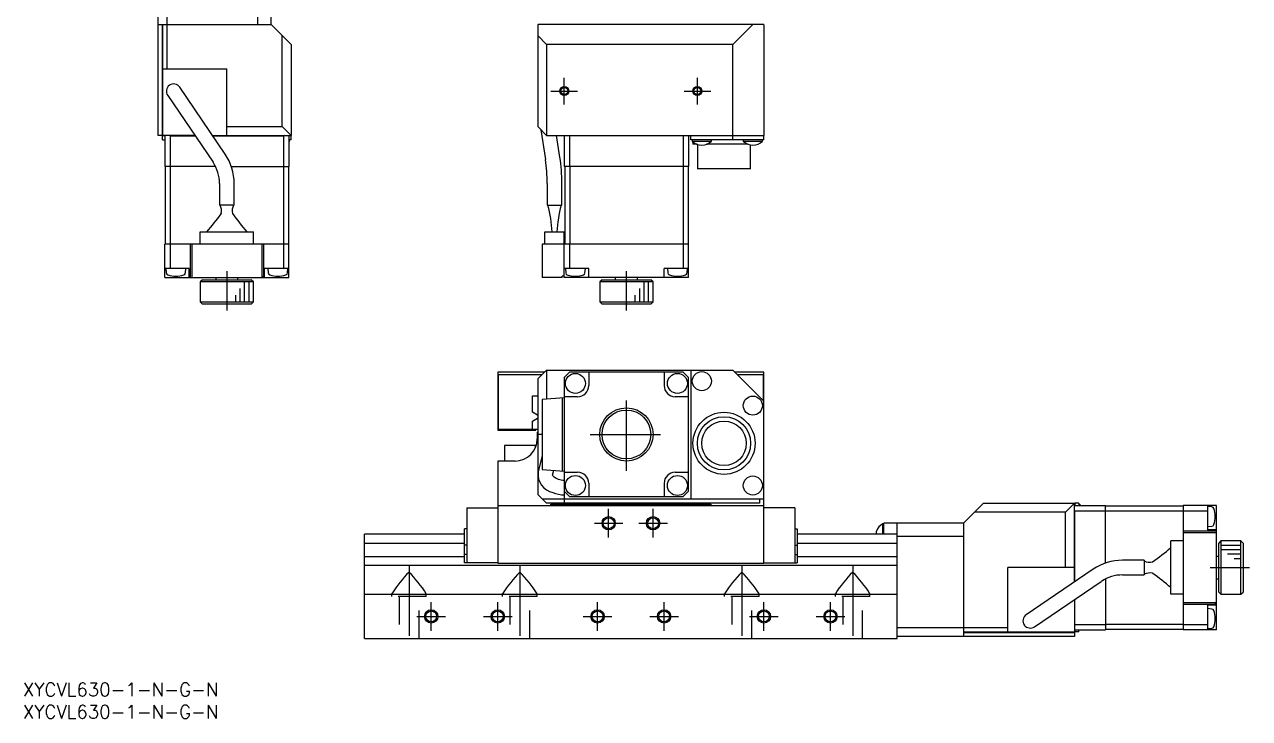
# Model space of a CAD drawing. Extents: x -2 to 568, y -8 to 356.
# Drawn here: x 0.4 to 276.5, y -8 to 148.4 of the extents above; entities that cross this region are included whole.
import ezdxf

# ---------------------------------------------------------------- set-up
doc = ezdxf.new("R2010")
doc.units = 0
doc.header["$LTSCALE"] = 0.5
doc.linetypes.add('CENTER', pattern=[50.8, 31.75, -6.35, 6.35, -6.35])
doc.linetypes.add('DASHED', pattern=[19.05, 12.7, -6.35])
for name, color, linetype in [('MSM_CENTER', 1, 'CENTER'), ('MSM_CONTINUOUS', 7, 'CONTINUOUS'), ('MSM_DASHED', 4, 'DASHED'), ('MSM_NARROW', 5, 'CONTINUOUS'), ('MSM_PART_NUMBER', 7, 'CONTINUOUS')]:
    doc.layers.add(name, color=color, linetype=linetype)
doc.styles.get("Standard").update_dxf_attribs({"font": 'txt.shx', "height": 3, "bigfont": 'bigfont.shx'})

# ---------------------------------------------------------------- blocks, each defined once
blk = doc.blocks.new('*U2')
at = {"layer": 'MSM_PART_NUMBER'}
blk.add_text('XYCVL630-1-N-G-N', height=3, dxfattribs=at).set_placement((0, -3))
blk = doc.blocks.new('*U3')
at = {"layer": 'MSM_PART_NUMBER'}
blk.add_text('XYCVL630-1-N-G-N', height=3, dxfattribs=at).set_placement((0, -8))

msp = doc.modelspace()

# ---------------------------------------------------------------- linework, layer by layer
at = {"layer": 'MSM_CENTER'}
for p, q in [((122.06, 130.37), (122.06, 136.37)), ((152.06, 130.37), (152.06, 136.37)), ((119.06, 133.37), (125.06, 133.37)), ((149.06, 133.37), (155.06, 133.37)), ((46, 92.82), (46, 83.92)), ((136.06, 83.92), (136.06, 92.82)), ((136.06, 47.8), (136.06, 64.2)), ((127.86, 56), (144.26, 56)), ((132.06, 32.77), (132.06, 39.23)), ((142.06, 32.77), (142.06, 39.23)), ((128.83, 36), (135.29, 36)), ((138.83, 36), (145.29, 36)), ((87.06, 26.5), (87.06, 8)), ((112.06, 26.5), (112.06, 8)), ((162.06, 26.5), (162.06, 8)), ((187.06, 26.5), (187.06, 8)), ((267.61, 26), (276.51, 26)), ((92.06, 11.77), (92.06, 18.23)), ((107.06, 11.77), (107.06, 18.23)), ((129.56, 11.77), (129.56, 18.23)), ((144.56, 11.77), (144.56, 18.23)), ((167.06, 11.77), (167.06, 18.23)), ((182.06, 11.77), (182.06, 18.23)), ((88.83, 15), (95.29, 15)), ((103.83, 15), (110.29, 15)), ((126.33, 15), (132.79, 15)), ((141.33, 15), (147.79, 15)), ((163.83, 15), (170.29, 15)), ((178.83, 15), (185.29, 15))]:
    msp.add_line(p, q, dxfattribs=at)
at = {"layer": 'MSM_CONTINUOUS'}
for p, q in [((56, 148.37), (56, 166.37)), ((30.5, 148.37), (30.5, 163.37)), ((32.5, 163.37), (32.5, 138.37)), ((53, 148.37), (53, 163.37)), ((30.5, 148.37), (56, 148.37)), ((30.5, 123.37), (30.5, 148.37)), ((31.4, 148.37), (31.4, 123.37)), ((31.5, 148.37), (31.5, 123.37)), ((56, 148.37), (60.5, 143.87)), ((116.16, 148.37), (116.06, 148.27)), ((116.06, 148.27), (116.06, 125.37)), ((167.06, 148.37), (116.16, 148.37)), ((164.56, 148.37), (160.06, 143.87)), ((167.06, 148.27), (166.96, 148.37)), ((167.06, 148.27), (167.06, 123.37)), ((58.5, 125.37), (58.5, 145.87)), ((60.5, 143.87), (60.5, 123.37)), ((118.06, 143.87), (116.06, 145.87)), ((118.06, 143.87), (118.06, 123.37)), ((160.06, 143.87), (118.06, 143.87)), ((160.06, 123.37), (160.06, 143.87)), ((31.5, 138.37), (46, 138.37)), ((46, 123.37), (46, 138.37)), ((45.62, 119.17), (35.39, 134.25)), ((32.66, 132.4), (42.89, 117.32)), ((46, 125.37), (58.5, 125.37)), ((58.5, 125.37), (60.5, 123.37)), ((118.06, 123.37), (116.06, 125.37)), ((116.77, 124.66), (117.82, 117.98)), ((31.4, 123.37), (30.5, 123.37)), ((31.4, 123.37), (31.5, 123.47)), ((31.5, 123.27), (31.6, 123.37)), ((38.79, 123.37), (31.5, 123.37)), ((32, 123.27), (31.5, 123.27)), ((31.5, 122.37), (31.5, 123.27)), ((31.5, 122.37), (32, 122.37)), ((32, 123.37), (32, 116.37)), ((33.2, 123.27), (33.1, 123.37)), ((33.2, 123.27), (33.2, 116.37)), ((33.2, 123.27), (38.85, 123.27)), ((42.77, 123.37), (60.5, 123.37)), ((42.84, 123.27), (58.8, 123.27)), ((58.9, 123.37), (58.8, 123.27)), ((58.8, 123.27), (58.8, 116.37)), ((60, 123.37), (60, 116.37)), ((60.5, 123.27), (60, 123.27)), ((60.5, 122.37), (60, 122.37)), ((60, 122.07), (60.15, 122.07)), ((60.15, 122.07), (60.15, 122.37)), ((60.4, 123.37), (60.5, 123.27)), ((60.5, 122.37), (60.5, 123.27)), ((118.06, 123.37), (167.06, 123.37)), ((121.08, 118.5), (120.31, 123.37)), ((122.06, 123.27), (122.16, 123.37)), ((122.06, 123.27), (122.06, 116.37)), ((123.26, 123.37), (123.26, 116.37)), ((148.86, 123.37), (148.86, 116.37)), ((150.06, 123.37), (150.06, 116.37)), ((150.56, 123.27), (150.66, 123.37)), ((167.06, 123.27), (150.56, 123.27)), ((150.56, 122.37), (150.56, 123.27)), ((167.06, 122.37), (150.56, 122.37)), ((150.91, 122.37), (150.91, 122.07)), ((150.91, 122.07), (155.21, 122.07)), ((151.06, 121.93), (151.06, 121.37)), ((155.21, 122.07), (155.21, 122.37)), ((160.02, 123.37), (160.06, 123.27)), ((160.06, 122.37), (160.06, 123.27)), ((162.41, 122.37), (162.41, 122.07)), ((162.41, 122.07), (166.71, 122.07)), ((166.71, 122.07), (166.71, 122.37)), ((166.96, 123.37), (167.06, 123.27)), ((167.06, 122.37), (167.06, 123.27)), ((151.98, 121.37), (151.06, 121.37)), ((152.06, 121.34), (152.06, 115.87)), ((163.48, 121.37), (154.14, 121.37)), ((164.06, 115.87), (164.06, 121.21)), ((43.44, 116.37), (32, 116.37)), ((32.1, 116.37), (32.1, 98.87)), ((33.24, 116.37), (33.24, 98.87)), ((47.01, 116.37), (60, 116.37)), ((58.76, 116.37), (58.76, 98.87)), ((59.9, 116.37), (59.9, 98.87)), ((150.06, 116.37), (122.06, 116.37)), ((122.16, 116.37), (122.16, 98.87)), ((123.3, 116.37), (123.3, 98.87)), ((148.82, 116.37), (148.82, 98.87)), ((149.96, 116.37), (149.96, 98.87)), ((164.06, 115.87), (152.06, 115.87)), ((44.35, 112.53), (44.35, 107.67)), ((47.65, 107.67), (47.65, 112.53)), ((118.21, 112.53), (118.21, 107.67)), ((121.51, 107.67), (121.51, 112.53)), ((47.65, 107.67), (44.35, 107.67)), ((44.74, 105.81), (44.7, 105.72)), ((118.21, 107.67), (121.51, 107.67)), ((40, 101.67), (52, 101.67)), ((40, 98.87), (40, 101.67)), ((52, 98.87), (52, 101.67)), ((117.66, 101.67), (122.06, 101.67)), ((117.66, 98.87), (117.66, 101.67)), ((122.06, 91.37), (122.06, 101.67)), ((32, 91.37), (32, 98.87)), ((60, 98.87), (32, 98.87)), ((33.2, 98.87), (33.2, 93.37)), ((37.75, 98.87), (37.75, 91.67)), ((38.1, 98.87), (38.1, 91.37)), ((53.9, 98.87), (53.9, 91.37)), ((54.25, 98.87), (54.25, 91.67)), ((58.8, 98.87), (58.8, 93.37)), ((60, 91.37), (60, 98.87)), ((117.06, 98.87), (117.06, 91.37)), ((150.06, 98.87), (117.06, 98.87)), ((123.26, 98.87), (123.26, 93.37)), ((148.86, 98.87), (148.86, 93.37)), ((150.06, 91.37), (150.06, 98.87)), ((37.5, 93.37), (32, 93.37)), ((32, 91.37), (60, 91.37)), ((32.25, 93.37), (32.34, 92.38)), ((36.66, 92.38), (36.75, 93.37)), ((37.5, 91.37), (37.5, 93.37)), ((37.75, 91.67), (37.78, 91.67)), ((37.78, 91.37), (37.78, 91.67)), ((43.5, 91.37), (43.5, 90.87)), ((48.5, 90.87), (48.5, 91.37)), ((54.22, 91.37), (54.22, 91.67)), ((54.22, 91.67), (54.25, 91.67)), ((60, 93.37), (54.5, 93.37)), ((54.5, 91.37), (54.5, 93.37)), ((55.25, 93.37), (55.34, 92.38)), ((59.66, 92.38), (59.75, 93.37)), ((121.56, 91.37), (117.06, 91.37)), ((122.06, 91.67), (121.56, 91.67)), ((121.56, 91.37), (121.56, 91.67)), ((127.56, 93.37), (122.06, 93.37)), ((150.06, 91.37), (122.06, 91.37)), ((122.31, 93.37), (122.39, 92.38)), ((126.72, 92.38), (126.81, 93.37)), ((127.56, 91.37), (127.56, 93.37)), ((133.56, 91.37), (133.56, 90.87)), ((138.56, 90.87), (138.56, 91.37)), ((144.56, 91.37), (144.56, 93.37)), ((150.06, 93.37), (144.56, 93.37)), ((145.31, 93.37), (145.39, 92.38)), ((149.72, 92.38), (149.81, 93.37)), ((40.5, 90.87), (40, 90.37)), ((40, 90.37), (40, 85.87)), ((52, 90.37), (40, 90.37)), ((40.5, 90.87), (51.5, 90.87)), ((52, 90.37), (51.5, 90.87)), ((52, 85.87), (52, 90.37)), ((130.56, 90.87), (130.06, 90.37)), ((142.06, 90.37), (130.06, 90.37)), ((130.06, 90.37), (130.06, 85.87)), ((130.56, 90.87), (141.56, 90.87)), ((142.06, 90.37), (141.56, 90.87)), ((142.06, 85.87), (142.06, 90.37)), ((40, 85.87), (40.5, 85.37)), ((40, 85.87), (52, 85.87)), ((51.5, 85.37), (52, 85.87)), ((130.06, 85.87), (142.06, 85.87)), ((130.06, 85.87), (130.56, 85.37)), ((141.56, 85.37), (142.06, 85.87)), ((51.5, 85.37), (40.5, 85.37)), ((141.56, 85.37), (130.56, 85.37)), ((107.06, 70), (107.06, 57)), ((117.56, 70), (107.06, 70)), ((107.26, 57.1), (107.26, 69.5)), ((107.26, 69.5), (117.06, 69.5)), ((116.06, 68.5), (118.06, 70.5)), ((118.06, 70.5), (118.06, 63.97)), ((118.06, 70.5), (160.06, 70.5)), ((123.26, 70), (122.06, 68.8)), ((148.86, 70), (123.26, 70)), ((127.56, 70), (127.56, 67)), ((144.56, 70), (144.56, 67)), ((150.06, 68.8), (148.86, 70)), ((150.56, 70.5), (150.56, 41.5)), ((167.06, 63.5), (160.06, 70.5)), ((167.06, 70), (160.56, 70)), ((161.06, 69.5), (166.86, 69.5)), ((166.86, 69.5), (166.86, 63.7)), ((167.06, 27), (167.06, 70)), ((116.06, 68.5), (116.06, 42.5)), ((122.06, 68.8), (122.06, 41.5)), ((150.06, 43.2), (150.06, 68.8)), ((114.86, 61.02), (114.86, 64.7)), ((114.86, 64.7), (116.06, 64.7)), ((122.06, 64.25), (117.06, 63.9)), ((117.06, 63.9), (117.06, 48.1)), ((121.56, 64.22), (121.56, 47.78)), ((125.06, 64.5), (122.06, 64.5)), ((150.06, 64.5), (147.06, 64.5)), ((116.05, 60.34), (114.86, 61.02)), ((114.86, 58.98), (116.05, 59.66)), ((114.86, 57.1), (114.86, 58.98)), ((107.06, 57), (115.66, 57)), ((116.06, 57.1), (107.26, 57.1)), ((115.66, 57), (115.66, 57.1)), ((115.96, 56.5), (115.96, 55)), ((115.96, 56.5), (116.06, 56.5)), ((117.06, 56), (116.06, 56)), ((108.56, 53.5), (108.56, 50)), ((115.56, 53.5), (108.56, 53.5)), ((115.56, 53.04), (115.56, 53.5)), ((110.96, 50), (107.06, 50)), ((107.06, 50), (107.06, 27)), ((117.06, 51.26), (116.19, 47.54)), ((117.06, 48.1), (122.06, 47.75)), ((119.41, 46.8), (119.67, 47.92)), ((122.06, 47.5), (125.06, 47.5)), ((147.06, 47.5), (150.06, 47.5)), ((119.45, 46.73), (119.41, 46.81)), ((119.53, 46.63), (119.45, 46.73)), ((127.56, 45), (127.56, 42)), ((144.56, 45), (144.56, 42)), ((116.06, 42.5), (118.06, 40.5)), ((117.06, 41.5), (167.06, 41.5)), ((122.06, 43.2), (123.26, 42)), ((122.06, 41.4), (122.16, 41.5)), ((123.26, 42), (148.86, 42)), ((148.86, 42), (150.06, 43.2)), ((166.06, 41.5), (166.06, 40.5)), ((100.06, 39.5), (100.06, 27.1)), ((100.06, 39.5), (107.06, 39.5)), ((107.06, 40), (167.06, 40)), ((166.06, 40.5), (118.06, 40.5)), ((119.06, 40.3), (155.06, 40.3)), ((119.06, 40), (119.06, 40.3)), ((122.06, 41.4), (122.06, 40.5)), ((166.06, 41.4), (122.06, 41.4)), ((155.06, 40.3), (155.06, 40)), ((174.06, 39.5), (167.06, 39.5)), ((174.06, 39.5), (174.06, 27.1)), ((212.06, 36), (216.56, 40.5)), ((216.56, 40.5), (237.06, 40.5)), ((235.06, 38.5), (237.06, 40.5)), ((237.06, 40.4), (237.16, 40.5)), ((237.06, 22.77), (237.06, 40.5)), ((237.06, 40), (244.06, 40)), ((237.06, 38.9), (237.16, 38.8)), ((237.16, 40.5), (237.16, 40)), ((238.06, 40.5), (237.16, 40.5)), ((237.16, 38.8), (244.06, 38.8)), ((237.16, 22.84), (237.16, 38.8)), ((238.06, 40.5), (238.06, 40)), ((238.35, 40.15), (238.06, 40.15)), ((238.35, 40), (238.35, 40.15)), ((244.06, 27.01), (244.06, 40)), ((244.06, 39.9), (261.56, 39.9)), ((244.06, 38.76), (261.56, 38.76)), ((269.06, 40), (261.56, 40)), ((261.56, 40), (261.56, 12)), ((261.56, 38.8), (267.06, 38.8)), ((267.06, 40), (267.06, 34.5)), ((268.04, 39.66), (267.06, 39.75)), ((269.06, 12), (269.06, 40)), ((212.06, 36), (194.06, 36)), ((194.06, 33.5), (194.06, 36)), ((197.06, 10), (197.06, 36)), ((212.06, 36), (212.06, 10.5)), ((235.06, 38.5), (214.56, 38.5)), ((235.06, 26), (235.06, 38.5)), ((99.56, 33.5), (77.06, 33.5)), ((77.06, 10), (77.06, 33.5)), ((100.06, 34.7), (99.56, 34.7)), ((99.56, 27.1), (99.56, 34.7)), ((174.06, 34.7), (174.56, 34.7)), ((174.56, 34.7), (174.56, 27.1)), ((197.06, 33.5), (174.56, 33.5)), ((192.41, 33.5), (192.41, 34.22)), ((193.86, 33.5), (193.86, 35.85)), ((194.06, 35.85), (193.86, 35.85)), ((261.56, 34.25), (268.76, 34.25)), ((261.56, 33.9), (269.06, 33.9)), ((267.06, 35.25), (268.04, 35.34)), ((269.06, 34.5), (267.06, 34.5)), ((268.76, 34.22), (268.76, 34.25)), ((269.06, 34.22), (268.76, 34.22)), ((77.06, 31.54), (99.56, 31.54)), ((100.06, 31.02), (99.56, 31.02)), ((174.06, 31.02), (174.56, 31.02)), ((174.56, 31.54), (197.06, 31.54)), ((212.06, 33), (197.16, 33)), ((258.76, 20), (258.76, 32)), ((261.56, 32), (258.76, 32)), ((270.06, 32), (269.56, 31.5)), ((269.56, 20.5), (269.56, 31.5)), ((274.56, 32), (270.06, 32)), ((270.06, 32), (270.06, 20)), ((275.06, 31.5), (274.56, 32)), ((274.56, 20), (274.56, 32)), ((275.06, 31.5), (275.06, 20.5)), ((99.56, 28.46), (77.06, 28.46)), ((100.06, 28.98), (99.56, 28.98)), ((174.06, 28.98), (174.56, 28.98)), ((197.06, 28.46), (174.56, 28.46)), ((252.76, 27.65), (247.9, 27.65)), ((252.76, 27.65), (252.76, 24.35)), ((269.56, 28.5), (269.06, 28.5)), ((197.06, 26.5), (77.06, 26.5)), ((107.06, 27.1), (99.56, 27.1)), ((107.06, 27), (167.06, 27)), ((167.06, 27.1), (174.56, 27.1)), ((222.06, 11.5), (222.06, 26)), ((237.06, 26), (222.06, 26)), ((241.26, 25.62), (226.17, 15.39)), ((228.02, 12.66), (243.11, 22.89)), ((244.06, 23.44), (244.06, 12)), ((247.9, 24.35), (252.76, 24.35)), ((254.61, 24.74), (254.7, 24.7)), ((269.06, 23.5), (269.56, 23.5)), ((77.06, 20), (197.06, 20)), ((83.32, 20), (83.16, 20.13)), ((90.8, 20), (90.96, 20.13)), ((108.32, 20), (108.16, 20.13)), ((115.8, 20), (115.96, 20.13)), ((158.32, 20), (158.16, 20.13)), ((165.8, 20), (165.96, 20.13)), ((183.32, 20), (183.16, 20.13)), ((190.8, 20), (190.96, 20.13)), ((261.56, 20), (258.76, 20)), ((269.56, 20.5), (270.06, 20)), ((270.06, 20), (274.56, 20)), ((274.56, 20), (275.06, 20.5)), ((237.06, 18.79), (237.06, 11.5)), ((237.16, 13.2), (237.16, 18.85)), ((261.56, 18.1), (269.06, 18.1)), ((261.56, 17.75), (268.76, 17.75)), ((269.06, 17.5), (267.06, 17.5)), ((267.06, 17.5), (267.06, 12)), ((268.04, 16.66), (267.06, 16.75)), ((269.06, 17.78), (268.76, 17.78)), ((268.76, 17.75), (268.76, 17.78)), ((197.06, 12.5), (222.06, 12.5)), ((212.06, 11.5), (237.06, 11.5)), ((212.06, 11.4), (237.06, 11.4)), ((237.06, 11.4), (236.96, 11.5)), ((237.16, 13.2), (237.06, 13.1)), ((237.06, 12), (244.06, 12)), ((237.16, 11.5), (237.06, 11.6)), ((237.06, 11.4), (237.06, 10.5)), ((237.16, 13.2), (244.06, 13.2)), ((237.16, 12), (237.16, 11.5)), ((238.06, 11.5), (237.16, 11.5)), ((238.06, 11.5), (238.06, 12)), ((244.06, 13.24), (261.56, 13.24)), ((244.06, 12.1), (261.56, 12.1)), ((261.56, 13.2), (267.06, 13.2)), ((269.06, 12), (261.56, 12)), ((267.06, 12.25), (268.04, 12.34)), ((77.06, 10), (197.06, 10)), ((237.06, 10.5), (197.06, 10.5))]:
    msp.add_line(p, q, dxfattribs=at)
for centre, radius in [((122.06, 133.37), 0.783), ((152.06, 133.37), 0.783), ((124.56, 67.5), 2.25), ((147.56, 67.5), 2.25), ((153.06, 68), 2.15), ((164.56, 62.5), 2.15), ((136.06, 56), 6), ((136.06, 56), 5.5), ((158.06, 54), 7), ((158.06, 54), 6), ((158.06, 54), 5), ((124.56, 44.5), 2.25), ((147.56, 44.5), 2.25), ((164.56, 44.5), 2.15), ((132.06, 36), 1.23), ((142.06, 36), 1.23), ((92.06, 15), 1.23), ((107.06, 15), 1.23), ((129.56, 15), 1.23), ((144.56, 15), 1.23), ((167.06, 15), 1.23), ((182.06, 15), 1.23)]:
    msp.add_circle(centre, radius, dxfattribs=at)
for centre, radius, start, end in [((34.03, 133.33), 1.66, 126.3601, 214.4313), ((34.02, 133.33), 1.65, 33.8333, 126.0093), ((58, 124.17), 3, 311.8103, 315.78), ((153.06, 124.17), 3, 224.22, 315.78), ((164.56, 124.17), 3, 224.22, 315.78), ((35.81, 112.54), 11.84, 359.9509, 34.0564), ((35.81, 112.54), 8.54, 359.9287, 34.0288), ((82.54, 112.74), 35.66, 359.6613, 8.4567), ((82.3, 112.72), 39.2, 359.7177, 8.4755), ((-4.17, 141.02), 60.29, 319.2516, 324.1616), ((41.58, 106.35), 3.21, 350.2787, 24.1179), ((50.18, 106.4), 2.97, 154.6953, 192.2257), ((87.03, 133.7), 48.58, 215.093, 221.2478), ((90.72, 100.25), 28.62, 2.8322, 15.0159), ((147.3, 100.52), 26.91, 164.5953, 177.5566), ((32.83, 92.42), 0.5, 185, 252.3708), ((34.5, 97.67), 6, 252.3708, 287.6292), ((36.17, 92.42), 0.5, 287.6292, 355), ((55.83, 92.42), 0.5, 185, 252.3708), ((57.5, 97.67), 6, 252.3708, 287.6292), ((59.17, 92.42), 0.5, 287.6292, 355), ((122.89, 92.42), 0.5, 185, 252.3708), ((124.56, 97.67), 6, 252.3708, 287.6292), ((126.22, 92.42), 0.5, 287.6292, 355), ((145.89, 92.42), 0.5, 185, 252.3708), ((147.56, 97.67), 6, 252.3708, 287.6292), ((149.22, 92.42), 0.5, 287.6292, 355), ((125.06, 67), 2.5, 270, 360), ((147.06, 67), 2.5, 180, 270), ((110.96, 55), 5, 270, 0), ((120.28, 46.96), 4.14, 172.4446, 258.6833), ((125.06, 45), 2.5, 360, 90), ((147.06, 45), 2.5, 90, 180), ((122.25, 50.05), 4.37, 231.3798, 267.4338), ((122.64, 51.8), 9.45, 250.4373, 266.4987), ((236.26, 38), 3, 41.8103, 45.78), ((268, 39.17), 0.5, 17.6292, 85), ((262.76, 37.5), 6, 342.3708, 17.6292), ((195.42, 33), 3.25, 118.7266, 157.939), ((268, 35.83), 0.5, 275, 342.3708), ((226.73, 67.03), 48.58, 305.093, 311.2478), ((247.89, 15.81), 11.84, 89.9509, 124.0564), ((109.49, 3.04), 31.38, 135.6092, 147.0188), ((64.63, 3.04), 31.38, 32.9812, 44.3908), ((134.49, 3.04), 31.38, 135.6092, 147.0188), ((89.63, 3.04), 31.38, 32.9812, 44.3908), ((184.49, 3.04), 31.38, 135.6092, 147.0188), ((139.63, 3.04), 31.38, 32.9812, 44.3908), ((209.49, 3.04), 31.38, 135.6092, 147.0188), ((164.63, 3.04), 31.38, 32.9812, 44.3908), ((254.03, 30.18), 2.97, 244.6953, 282.2258), ((247.89, 15.81), 8.54, 89.9287, 124.0288), ((254.07, 21.58), 3.21, 80.2787, 114.1179), ((219.4, -24.17), 60.29, 49.2516, 54.1616), ((268, 16.17), 0.5, 17.6292, 85), ((227.1, 14.02), 1.65, 123.8342, 216.0084), ((262.76, 14.5), 6, 342.3708, 17.6292), ((227.09, 14.03), 1.66, 216.3605, 304.4309), ((268, 12.83), 0.5, 275, 342.3708)]:
    msp.add_arc(centre, radius, start, end, dxfattribs=at)
at = {"layer": 'MSM_DASHED'}
for p, q in [((83.16, 19.5), (83.16, 20.13)), ((90.96, 19.5), (83.16, 19.5)), ((84.81, 19.5), (84.81, 10)), ((89.31, 10), (89.31, 19.5)), ((90.96, 19.5), (90.96, 20.13)), ((108.16, 19.5), (108.16, 20.13)), ((115.96, 19.5), (108.16, 19.5)), ((109.81, 19.5), (109.81, 10)), ((114.31, 10), (114.31, 19.5)), ((115.96, 19.5), (115.96, 20.13)), ((158.16, 19.5), (158.16, 20.13)), ((165.96, 19.5), (158.16, 19.5)), ((159.81, 19.5), (159.81, 10)), ((164.31, 10), (164.31, 19.5)), ((165.96, 19.5), (165.96, 20.13)), ((183.16, 19.5), (183.16, 20.13)), ((190.96, 19.5), (183.16, 19.5)), ((184.81, 19.5), (184.81, 10)), ((189.31, 10), (189.31, 19.5)), ((190.96, 19.5), (190.96, 20.13))]:
    msp.add_line(p, q, dxfattribs=at)
at = {"layer": 'MSM_NARROW'}
for p, q in [((49, 85.87), (49, 88.87)), ((50, 85.87), (50, 90.37)), ((51, 85.87), (51, 90.37)), ((139.06, 85.87), (139.06, 88.87)), ((140.06, 85.87), (140.06, 90.37)), ((141.06, 85.87), (141.06, 90.37)), ((48, 85.87), (48, 87.37)), ((138.06, 85.87), (138.06, 87.37)), ((274.56, 31), (270.06, 31)), ((274.56, 30), (270.06, 30)), ((274.56, 29), (271.56, 29)), ((274.56, 28), (273.06, 28))]:
    msp.add_line(p, q, dxfattribs=at)
for centre, radius in [((122.06, 133.37), 1), ((152.06, 133.37), 1), ((132.06, 36), 1.5), ((142.06, 36), 1.5), ((92.06, 15), 1.5), ((107.06, 15), 1.5), ((129.56, 15), 1.5), ((144.56, 15), 1.5), ((167.06, 15), 1.5), ((182.06, 15), 1.5)]:
    msp.add_circle(centre, radius, dxfattribs=at)

# ---------------------------------------------------------------- block references
at = {"layer": 'MSM_CONTINUOUS'}
for name in ['*U2', '*U3']:
    msp.add_blockref(name, (0, 0), dxfattribs=at)

doc.saveas('drawing.dxf')
